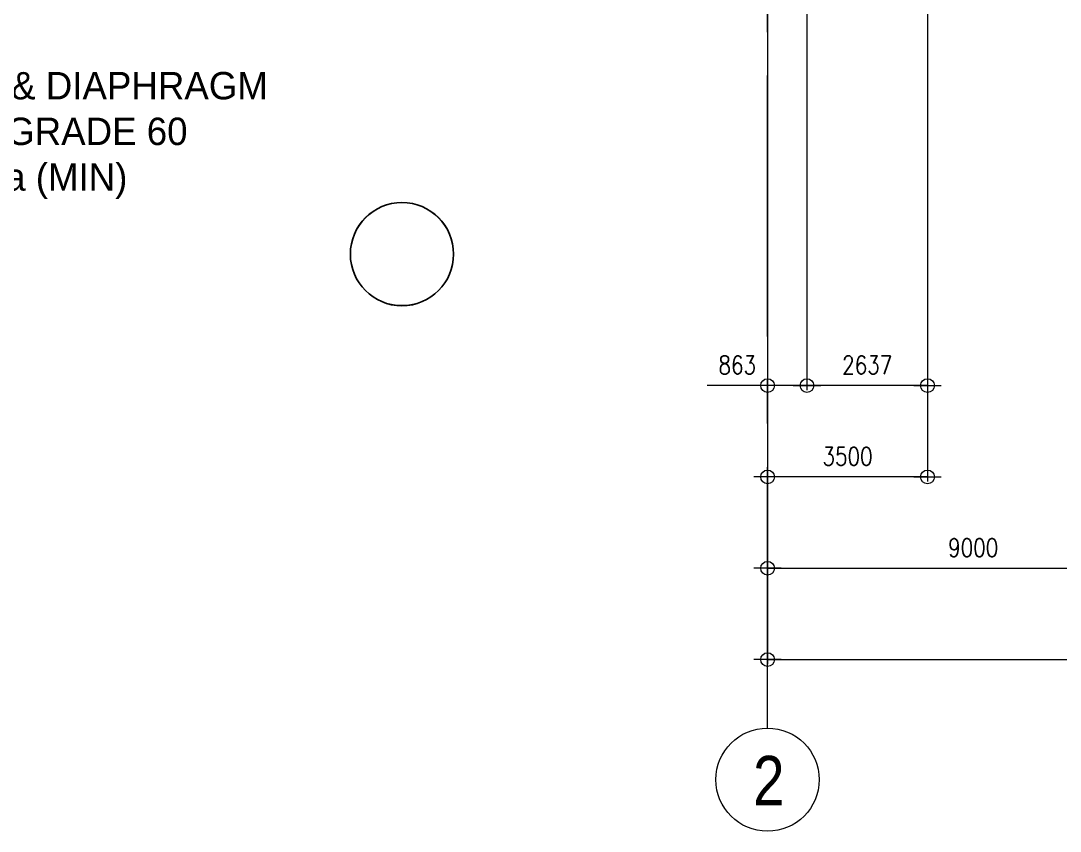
# Model space of a CAD drawing. Header units: millimetres. Extents: x -102066 to 146238, y -50253 to 85631.
# Drawn here: x -77944 to -55198, y -23127 to -5380 of the extents above; entities that cross this region are included whole.
import ezdxf

# ---------------------------------------------------------------- set-up
doc = ezdxf.new("R2010")
doc.units = ezdxf.units.MM
doc.header["$MEASUREMENT"] = 0
doc.linetypes.add('CENTER2', pattern=[28.575, 19.05, -3.175, 3.175, -3.175])
doc.layers.get('0').update_dxf_attribs({"lineweight": 0})
for name, color, linetype, lineweight in [('COLUMN', 4, 'Continuous', 30), ('GRIDLINES_DIM', 252, 'Continuous', 5), ('S-Anno-Text', 52, 'Continuous', 15), ('S_GRID LINES', 252, 'Continuous', 5), ('TEXT', 2, 'Continuous', 20)]:
    doc.layers.add(name, color=color, linetype=linetype, lineweight=lineweight)
doc.layers.add('GUIDE', color=191, linetype='Continuous', plot=False)
doc.styles.add('1', font='simplex.shx', dxfattribs={"width": 0.85, "height": 300})
doc.styles.add('ARIALNW', font='ARIALN.TTF')
doc.styles.add('MMTX$0$ESMX$0$X-OPTA1D', font='x-opta1d')
doc.styles.add('SIMPLEX', font='SIMPLEX.shx', dxfattribs={"width": 0.8, "height": 400})
doc.dimstyles.new('DIM_100', dxfattribs={"dimtxt": 1000, "dimasz": 2, "dimexe": 100, "dimexo": 250, "dimgap": 250, "dimtad": 1, "dimdec": 0, "dimrnd": 1, "dimdsep": 46, "dimtxsty": '1', "dimblk1": 'ESCADIM_ARW', "dimblk2": 'ESCADIM_ARW', "dimsah": 1, "dimcen": 50, "dimclrd": 256, "dimclre": 256, "dimclrt": 52, "dimadec": 0, "dimazin": 0, "dimtfac": 1, "dimtdec": 0, "dimtofl": 0, "dimtmove": 0, "dimatfit": 3, "dimldrblk": 'ESCADIM_ARW', "dimfxl": 1, "dimtolj": 1, "dimtzin": 0, "dimarcsym": 0})

# ---------------------------------------------------------------- blocks, each defined once
blk = doc.blocks.new('ESCADIM_ARW')
at = {"color": 7}
blk.add_line((-150, 0), (150, 0), dxfattribs=at)
blk.add_circle((0, 0), 75, dxfattribs=at)
blk = doc.blocks.new('*D72')
at = {"layer": 'Defpoints', "color": 0, "transparency": 16777216}
for p in [(8000, 0, 0), (44000, -250), (44000, -8880)]:
    blk.add_point(p, dxfattribs=at)
at = {"layer": 'GRIDLINES_DIM', "lineweight": -2, "transparency": 16777216}
for p, q in [((8000, -250), (8000, -8980)), ((44000, -500), (44000, -8980)), ((8002, -8880), (43998, -8880))]:
    blk.add_line(p, q, dxfattribs=at)
at = {"layer": 'GRIDLINES_DIM', "lineweight": -2, "transparency": 16777216, "xscale": 2, "yscale": 2, "zscale": 2, "rotation": 180}
blk.add_blockref('ESCADIM_ARW', (8000, -8880), dxfattribs=at)
at = {"layer": 'GRIDLINES_DIM', "lineweight": -2, "transparency": 16777216, "xscale": 2, "yscale": 2, "zscale": 2}
blk.add_blockref('ESCADIM_ARW', (44000, -8880), dxfattribs=at)
at = {"layer": 'GRIDLINES_DIM', "color": 52, "transparency": 16777216, "insert": (26000, -8430), "char_height": 400, "attachment_point": 5, "style": 'SIMPLEX'}
blk.add_mtext('\\A1;{\\W0.8;36000}', dxfattribs=at)
blk = doc.blocks.new('*D45')
at = {"layer": 'Defpoints', "color": 0, "transparency": 16777216}
for p in [(11500, 7984, 0), (8000, -250), (8000, -4880)]:
    blk.add_point(p, dxfattribs=at)
at = {"layer": 'GRIDLINES_DIM', "lineweight": -2, "transparency": 16777216}
for p, q in [((11500, 7734), (11500, -4980)), ((8000, -500), (8000, -4980)), ((11498, -4880), (8002, -4880))]:
    blk.add_line(p, q, dxfattribs=at)
at = {"layer": 'GRIDLINES_DIM', "lineweight": -2, "transparency": 16777216, "xscale": 2, "yscale": 2, "zscale": 2, "rotation": 180}
blk.add_blockref('ESCADIM_ARW', (8000, -4880), dxfattribs=at)
at = {"layer": 'GRIDLINES_DIM', "lineweight": -2, "transparency": 16777216, "xscale": 2, "yscale": 2, "zscale": 2}
blk.add_blockref('ESCADIM_ARW', (11500, -4880), dxfattribs=at)
at = {"layer": 'GRIDLINES_DIM', "color": 52, "transparency": 16777216, "insert": (9750, -4430), "char_height": 400, "attachment_point": 5, "style": 'SIMPLEX'}
blk.add_mtext('\\A1;{\\W0.8;3500}', dxfattribs=at)
blk = doc.blocks.new('*D46')
at = {"layer": 'Defpoints', "color": 0, "transparency": 16777216}
for p in [(8863, 8846, 0), (11500, 7984, 0), (8863, -2880)]:
    blk.add_point(p, dxfattribs=at)
at = {"layer": 'GRIDLINES_DIM', "lineweight": -2, "transparency": 16777216}
for p, q in [((8863, 8596), (8863, -2980)), ((11500, 7734), (11500, -2980)), ((11498, -2880), (8865, -2880))]:
    blk.add_line(p, q, dxfattribs=at)
at = {"layer": 'GRIDLINES_DIM', "lineweight": -2, "transparency": 16777216, "xscale": 2, "yscale": 2, "zscale": 2, "rotation": 180}
blk.add_blockref('ESCADIM_ARW', (8863, -2880), dxfattribs=at)
at = {"layer": 'GRIDLINES_DIM', "lineweight": -2, "transparency": 16777216, "xscale": 2, "yscale": 2, "zscale": 2}
blk.add_blockref('ESCADIM_ARW', (11500, -2880), dxfattribs=at)
at = {"layer": 'GRIDLINES_DIM', "color": 52, "transparency": 16777216, "insert": (10181, -2430), "char_height": 400, "attachment_point": 5, "style": 'SIMPLEX'}
blk.add_mtext('\\A1;{\\W0.8;2637}', dxfattribs=at)
blk = doc.blocks.new('*D47')
at = {"layer": 'Defpoints', "color": 0, "transparency": 16777216}
for p in [(8000, 8844, 0), (8863, 8846, 0), (8000, -2880)]:
    blk.add_point(p, dxfattribs=at)
at = {"layer": 'GRIDLINES_DIM', "lineweight": -2, "transparency": 16777216}
for p, q in [((8000, 8594), (8000, -2980)), ((8863, 8596), (8863, -2980)), ((8000, -2880), (6675, -2880)), ((8861, -2880), (8002, -2880))]:
    blk.add_line(p, q, dxfattribs=at)
at = {"layer": 'GRIDLINES_DIM', "lineweight": -2, "transparency": 16777216, "xscale": 2, "yscale": 2, "zscale": 2, "rotation": 180}
blk.add_blockref('ESCADIM_ARW', (8000, -2880), dxfattribs=at)
at = {"layer": 'GRIDLINES_DIM', "lineweight": -2, "transparency": 16777216, "xscale": 2, "yscale": 2, "zscale": 2}
blk.add_blockref('ESCADIM_ARW', (8863, -2880), dxfattribs=at)
at = {"layer": 'GRIDLINES_DIM', "color": 52, "transparency": 16777216, "insert": (7337, -2430), "char_height": 400, "attachment_point": 5, "style": 'SIMPLEX'}
blk.add_mtext('\\A1;{\\W0.8;863}', dxfattribs=at)
blk = doc.blocks.new('*D68')
at = {"layer": 'Defpoints', "color": 0, "transparency": 16777216}
for p in [(8000, 0, 0), (17000, -250), (17000, -6880)]:
    blk.add_point(p, dxfattribs=at)
at = {"layer": 'GRIDLINES_DIM', "lineweight": -2, "transparency": 16777216}
for p, q in [((8000, -250), (8000, -6980)), ((17000, -500), (17000, -6980)), ((8002, -6880), (16998, -6880))]:
    blk.add_line(p, q, dxfattribs=at)
at = {"layer": 'GRIDLINES_DIM', "lineweight": -2, "transparency": 16777216, "xscale": 2, "yscale": 2, "zscale": 2, "rotation": 180}
blk.add_blockref('ESCADIM_ARW', (8000, -6880), dxfattribs=at)
at = {"layer": 'GRIDLINES_DIM', "lineweight": -2, "transparency": 16777216, "xscale": 2, "yscale": 2, "zscale": 2}
blk.add_blockref('ESCADIM_ARW', (17000, -6880), dxfattribs=at)
at = {"layer": 'GRIDLINES_DIM', "color": 52, "transparency": 16777216, "insert": (12500, -6430), "char_height": 400, "attachment_point": 5, "style": 'SIMPLEX'}
blk.add_mtext('\\A1;{\\W0.8;9000}', dxfattribs=at)
blk = doc.blocks.new('9F COLUMN LAYOUT')
at = {"layer": 'GUIDE'}
blk.add_circle((0, 0), 1129, dxfattribs=at)
blk = doc.blocks.new('9F FRAMING PLAN2')
at = {"layer": 'GUIDE', "ltscale": 0.05}
blk.add_circle((-69602, -10489, -107), 1129, dxfattribs=at)
blk = doc.blocks.new('DIM_GRIDLINES_2')
blk.add_circle((8000, -11509), 1129.4)
at = {"layer": 'GRIDLINES_DIM', "linetype": 'CENTER2', "ltscale": 300}
blk.add_line((8000, -10379.6), (8000, 63813, 0), dxfattribs=at)
at = {"layer": 'TEXT', "insert": (7682.2, -10988.9), "char_height": 1082.3, "width": 6807.085, "attachment_point": 1, "style": 'ARIALNW'}
blk.add_mtext('2', dxfattribs=at)
at = {"layer": 'GRIDLINES_DIM'}
for base, p1, p2, picture, middle in [((8000, -2879.6), (8863, 8846, 0), (8000, 8844.3, 0), '*D47', (7336.6, -2429.6)), ((8863, -2879.6), (11499.7, 7983.6, 0), (8863, 8846, 0), '*D46', (10181.3, -2429.6)), ((8000, -4879.6), (11499.7, 7983.6, 0), (8000, -250), '*D45', (9749.8, -4429.6))]:
    dim = blk.add_linear_dim(base=base, p1=p1, p2=p2, angle=180, text='{\\W0.8;<>}', dimstyle='DIM_100', override={"dimtxt": 400, "dimtxsty": 'SIMPLEX'}, dxfattribs=at)
    dim.commit()
    dim.dimension.update_dxf_attribs({"geometry": picture, "text_midpoint": middle})
for base, p2, picture, middle in [((44000, -8879.6), (44000, -250), '*D72', (26000, -8429.6)), ((17000, -6879.6), (17000, -250), '*D68', (12500, -6429.6))]:
    dim = blk.add_linear_dim(base=base, p1=(8000, 0, 0), p2=p2, text='{\\W0.8;<>}', dimstyle='DIM_100', override={"dimtxt": 400, "dimtxsty": 'SIMPLEX'}, dxfattribs=at)
    dim.commit()
    dim.dimension.update_dxf_attribs({"geometry": picture, "text_midpoint": middle})

msp = doc.modelspace()

# ---------------------------------------------------------------- block references
at = {"layer": 'COLUMN'}
msp.add_blockref('9F FRAMING PLAN2', (0, 0), dxfattribs=at)
at = {"layer": 'S-Anno-Text'}
msp.add_blockref('9F COLUMN LAYOUT', (-69602.27165, -10490.36124, -106.73929), dxfattribs=at)
at = {"layer": 'S_GRID LINES'}
msp.add_blockref('DIM_GRIDLINES_2', (-69602.27165, -10488.73292, -106.73929), dxfattribs=at)

# ---------------------------------------------------------------- texts
at = {"layer": 'TEXT', "ltscale": 0.05, "insert": (-72296.03583, -7891.36084, -106.73928), "char_height": 600, "width": 20495.6241471, "attachment_point": 5, "style": 'MMTX$0$ESMX$0$X-OPTA1D'}
msp.add_mtext("\\pxql;ALL ADD' L & DIAPHRAGM \\PBARS ARE GRADE 60 \\PFy = 414Mpa (MIN)", dxfattribs=at)

doc.saveas('drawing.dxf')
